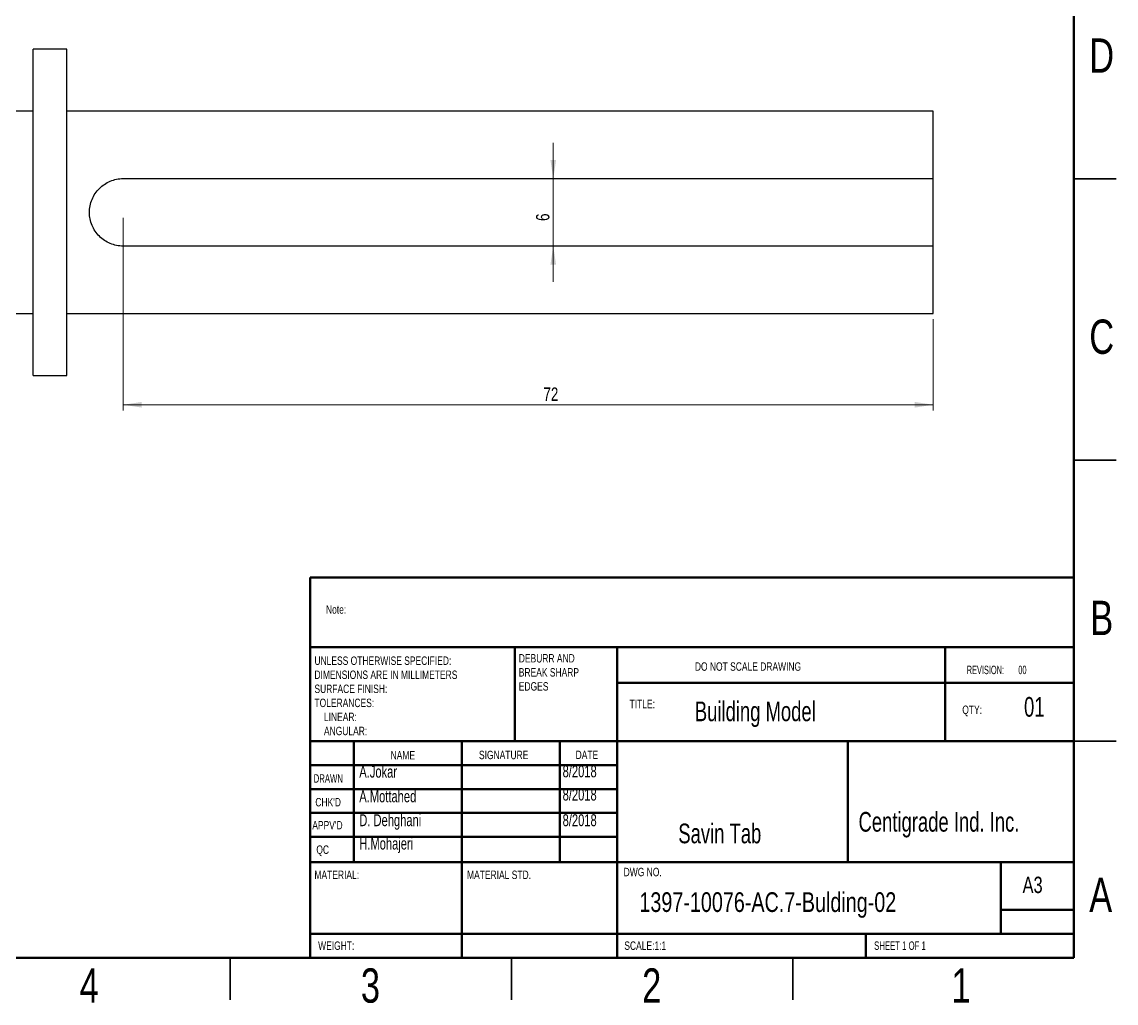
# Model space of a CAD drawing. Header units: millimetres. Extents: x 2 to 418, y 2 to 295.
# Drawn here: x 223 to 417.5, y 1.9 to 176.4 of the extents above; entities that cross this region are included whole.
import ezdxf

# ---------------------------------------------------------------- set-up
doc = ezdxf.new("R2010")
doc.units = ezdxf.units.MM
doc.styles.add('SLDTEXTSTYLE0', font='TXT', dxfattribs={"width": 0.75})
doc.styles.add('SLDTEXTSTYLE1', font='TXT', dxfattribs={"width": 0.686449})
doc.styles.add('SLDTEXTSTYLE2', font='TXT', dxfattribs={"width": 0.652778})
doc.styles.add('SLDTEXTSTYLE3', font='TXT', dxfattribs={"width": 0.6875})
doc.styles.add('SLDTEXTSTYLE4', font='TXT', dxfattribs={"width": 0.7})
doc.dimstyles.new('SLDDIMSTYLE2', dxfattribs={"dimtxt": 2.38125, "dimasz": 3.302, "dimexe": 0, "dimexo": 0.0625, "dimgap": 0.595312, "dimtad": 1, "dimdec": 0, "dimlfac": 0.5, "dimrnd": 1e-09, "dimzin": 12, "dimdsep": 46, "dimtxsty": 'SLDTEXTSTYLE0', "dimsah": 1, "dimcen": 0.09, "dimadec": 0, "dimazin": 3, "dimtfac": 1, "dimtdec": 0, "dimtmove": 0, "dimatfit": 0, "dimfxl": 0, "dimfrac": 2, "dimtolj": 1, "dimtzin": 12, "dimarcsym": 0})
doc.dimstyles.new('SLDDIMSTYLE3', dxfattribs={"dimtxt": 2.38125, "dimasz": 3.302, "dimexe": 0, "dimexo": 0.0625, "dimgap": 0.595312, "dimtad": 1, "dimdec": 0, "dimlfac": 0.5, "dimrnd": 1e-09, "dimzin": 12, "dimdsep": 46, "dimtxsty": 'SLDTEXTSTYLE0', "dimsah": 1, "dimcen": 0.09, "dimadec": 0, "dimazin": 3, "dimtfac": 1, "dimtdec": 0, "dimtofl": 0, "dimtmove": 0, "dimatfit": 3, "dimfxl": 0, "dimfrac": 2, "dimtolj": 1, "dimtzin": 12, "dimarcsym": 0})

# ---------------------------------------------------------------- blocks, each defined once
blk = doc.blocks.new('SW_NOTE_0')
at = {"color": 0, "linetype": 'Continuous', "lineweight": 0, "char_height": 1.5, "attachment_point": 1, "style": 'SLDTEXTSTYLE0'}
for s, insert in [('UNLESS OTHERWISE SPECIFIED:', (0, 1.93)), ('DIMENSIONS ARE IN MILLIMETERS', (0, -0.57)), ('SURFACE FINISH:', (0, -3.07)), ('TOLERANCES:', (0, -5.57)), ('LINEAR:', (1.69, -8.07)), ('ANGULAR:', (1.69, -10.57))]:
    blk.add_mtext(s, dxfattribs=dict(at, insert=insert))
blk = doc.blocks.new('SW_NOTE_1')
at = {"color": 0, "linetype": 'Continuous', "lineweight": 0, "char_height": 1.5, "attachment_point": 1, "style": 'SLDTEXTSTYLE0'}
for s, insert in [('DEBURR AND', (0, 1.93)), ('BREAK SHARP', (0, -0.57)), ('EDGES', (0, -3.07))]:
    blk.add_mtext(s, dxfattribs=dict(at, insert=insert))
blk = doc.blocks.new('_D_5')
at = {"color": 7, "linetype": 'Continuous', "lineweight": 18}
for p, q in [((317.44, 148.54), (317.44, 154.89)), ((317.44, 136.54), (317.44, 148.54)), ((317.44, 136.54), (317.44, 130.19))]:
    blk.add_line(p, q, dxfattribs=at)
for points in [[(317.44, 148.54), (317.94, 151.84), (316.93, 151.84)], [(317.44, 136.54), (316.93, 133.24), (317.94, 133.24)]]:
    blk.add_solid(points, dxfattribs=at)
at = {"color": 7, "linetype": 'Continuous', "lineweight": 18, "insert": (314.37, 141.01), "char_height": 2.38, "attachment_point": 1, "rotation": 90, "style": 'SLDTEXTSTYLE0'}
blk.add_mtext('6', dxfattribs=at)
blk = doc.blocks.new('_D_6')
at = {"color": 7, "linetype": 'Continuous', "lineweight": 18}
for p, q in [((240.98, 141.54), (240.98, 107.33)), ((384.98, 123.54), (384.98, 107.33)), ((384.98, 108.33), (240.98, 108.33))]:
    blk.add_line(p, q, dxfattribs=at)
for points in [[(240.98, 108.33), (244.29, 107.82), (244.29, 108.83)], [(384.98, 108.33), (381.68, 108.83), (381.68, 107.82)]]:
    blk.add_solid(points, dxfattribs=at)
at = {"color": 7, "linetype": 'Continuous', "lineweight": 18, "insert": (315.68, 111.4), "char_height": 2.381, "attachment_point": 1, "style": 'SLDTEXTSTYLE0'}
blk.add_mtext('72', dxfattribs=at)

msp = doc.modelspace()

# ---------------------------------------------------------------- linework, layer by layer
at = {"color": 7, "linetype": 'Continuous', "lineweight": 70}
for p, q in [((410, 287), (410, 10)), ((410, 10), (10, 10))]:
    msp.add_line(p, q, dxfattribs=at)
at = {"color": 7, "linetype": 'Continuous', "lineweight": 25}
for p, q in [((230.98, 171.54), (224.98, 171.54)), ((224.98, 113.54), (224.98, 171.54)), ((230.98, 113.54), (230.98, 171.54)), ((224.98, 160.54), (130.98, 160.54)), ((384.98, 160.54), (230.98, 160.54)), ((384.98, 148.54), (384.98, 160.54)), ((240.98, 148.54), (384.98, 148.54)), ((384.98, 136.54), (384.98, 148.54)), ((384.98, 136.54), (240.98, 136.54)), ((384.98, 124.54), (384.98, 136.54)), ((130.98, 124.54), (224.98, 124.54)), ((230.98, 124.54), (384.98, 124.54)), ((224.98, 113.54), (230.98, 113.54))]:
    msp.add_line(p, q, dxfattribs=at)
at = {"color": 7, "linetype": 'Continuous', "lineweight": 35}
for p, q in [((417.5, 148.5), (410, 148.5)), ((410, 148.5), (417.5, 148.5)), ((410, 98.5), (417.5, 98.5)), ((410, 48.5), (417.5, 48.5)), ((260, 10), (260, 2.5)), ((310, 10), (310, 2.5)), ((360, 10), (360, 2.5))]:
    msp.add_line(p, q, dxfattribs=at)
at = {"color": 7, "linetype": 'Continuous', "lineweight": 50}
for p, q in [((274.2, 77.6), (410, 77.6)), ((274.2, 77.6), (274.2, 65.25)), ((274.2, 65.25), (410, 65.25)), ((274.2, 65.25), (274.2, 10.25)), ((310.6, 65.25), (310.6, 48.5)), ((328.8, 65.25), (328.8, 10)), ((387.09, 48.5), (387.09, 65.25)), ((410, 58.88), (328.8, 58.88)), ((410, 48.5), (274.2, 48.5)), ((282, 48.5), (282, 27)), ((301.19, 48.5), (301.19, 10.25)), ((318.6, 48.5), (318.6, 27)), ((328.8, 10.25), (328.8, 48.5)), ((369.79, 27), (369.79, 48.5)), ((328.8, 44.25), (274.2, 44.25)), ((328.8, 40), (274.2, 40)), ((328.8, 35.75), (274.2, 35.75)), ((328.8, 31.5), (274.2, 31.5)), ((284.6, 27), (274.2, 27)), ((284.6, 27), (410, 27)), ((397, 14.25), (397, 27)), ((410, 18.5), (397, 18.5)), ((274.2, 14.25), (410, 14.25)), ((373, 10), (373, 14.25))]:
    msp.add_line(p, q, dxfattribs=at)
at = {"color": 7, "linetype": 'Continuous', "lineweight": 25}
msp.add_open_spline([(240.98, 136.54), (240.58, 136.54), (240.19, 136.58), (239.42, 136.73), (239.04, 136.85), (238.31, 137.15), (237.97, 137.34), (237.32, 137.77), (237.02, 138.02), (236.19, 138.85), (235.75, 139.51), (235.3, 140.59), (235.18, 140.97), (235.02, 141.75), (234.98, 142.14), (234.98, 142.93), (235.02, 143.33), (235.18, 144.1), (235.29, 144.48), (235.59, 145.21), (235.78, 145.55), (236.21, 146.2), (236.46, 146.5), (237.02, 147.06), (237.32, 147.3), (237.96, 147.74), (238.31, 147.93), (239.04, 148.23), (239.41, 148.34), (240.19, 148.5), (240.58, 148.54), (240.98, 148.54)], degree=3, knots=[0, 0, 0, 0, 0.0625, 0.0625, 0.125, 0.125, 0.1875, 0.1875, 0.25, 0.25, 0.375, 0.375, 0.4375, 0.4375, 0.5, 0.5, 0.5625, 0.5625, 0.625, 0.625, 0.6875, 0.6875, 0.75, 0.75, 0.8125, 0.8125, 0.875, 0.875, 0.9375, 0.9375, 1, 1, 1, 1], dxfattribs=at)

# ---------------------------------------------------------------- block references
at = {"color": 7, "linetype": 'Continuous', "lineweight": 0}
for name, p in [('SW_NOTE_0', (274.98, 61.64)), ('SW_NOTE_1', (311.31, 62.07))]:
    msp.add_blockref(name, p, dxfattribs=at)

# ---------------------------------------------------------------- texts
for s, insert, char_height, attachment_point, style in [('D', (414.93, 173.48), 6.1, 2, 'SLDTEXTSTYLE0'), ('C', (414.94, 123.48), 6.1, 2, 'SLDTEXTSTYLE0'), ('Note:', (277.03, 72.67), 1.5, 1, 'SLDTEXTSTYLE0'), ('B', (414.95, 73.48), 6.1, 2, 'SLDTEXTSTYLE0'), ('DO NOT SCALE DRAWING', (342.61, 62.53), 1.5, 1, 'SLDTEXTSTYLE0'), ('REVISION:       00', (390.95, 61.93), 1.5, 1, 'SLDTEXTSTYLE2'), ('01', (401.13, 56.36), 3.5, 1, 'SLDTEXTSTYLE4'), ('TITLE:', (331.01, 55.87), 1.5, 1, 'SLDTEXTSTYLE0'), ('Building Model', (342.61, 55.56), 3.5, 1, 'SLDTEXTSTYLE4'), ('QTY:', (390.15, 54.84), 1.5, 1, 'SLDTEXTSTYLE0'), ('NAME', (288.52, 46.75), 1.5, 1, 'SLDTEXTSTYLE0'), ('SIGNATURE', (304.23, 46.81), 1.5, 1, 'SLDTEXTSTYLE0'), ('DATE', (321.41, 46.83), 1.5, 1, 'SLDTEXTSTYLE0'), ('A.Jokar', (282.95, 44.14), 2.117, 1, 'SLDTEXTSTYLE4'), ('8/2018', (319.1, 44.2), 2.117, 1, 'SLDTEXTSTYLE4'), ('DRAWN', (274.84, 42.63), 1.5, 1, 'SLDTEXTSTYLE1'), ('A.Mottahed', (282.95, 39.76), 2.117, 1, 'SLDTEXTSTYLE4'), ('8/2018', (319.1, 40.07), 2.117, 1, 'SLDTEXTSTYLE4'), ("CHK'D", (275.14, 38.41), 1.5, 1, 'SLDTEXTSTYLE0'), ('D. Dehghani', (282.95, 35.51), 2.1167, 1, 'SLDTEXTSTYLE4'), ('8/2018', (319.1, 35.51), 2.117, 1, 'SLDTEXTSTYLE4'), ('Centigrade Ind. Inc.', (371.71, 35.92), 3.5, 1, 'SLDTEXTSTYLE4'), ("APPV'D", (274.6, 34.32), 1.5, 1, 'SLDTEXTSTYLE0'), ('Savin Tab', (339.67, 33.85), 3.5, 1, 'SLDTEXTSTYLE4'), ('H.Mohajeri', (282.95, 31.36), 2.117, 1, 'SLDTEXTSTYLE4'), ('QC', (275.32, 29.97), 1.5, 1, 'SLDTEXTSTYLE0'), ('MATERIAL:', (274.98, 25.5), 1.5, 1, 'SLDTEXTSTYLE0'), ('MATERIAL STD.', (302.11, 25.5), 1.5, 1, 'SLDTEXTSTYLE0'), ('DWG NO.', (329.95, 25.99), 1.5, 1, 'SLDTEXTSTYLE0'), ('A3', (400.87, 24.41), 2.91, 1, 'SLDTEXTSTYLE0'), ('A', (414.76, 24.23), 6.1, 2, 'SLDTEXTSTYLE0'), ('1397-10076-AC.7-Bulding-02', (332.75, 21.64), 3.5, 1, 'SLDTEXTSTYLE0'), ('WEIGHT:', (275.64, 12.9), 1.499, 1, 'SLDTEXTSTYLE0'), ('SCALE:1:1', (330.07, 12.9), 1.5, 1, 'SLDTEXTSTYLE0'), ('SHEET 1 OF 1', (374.48, 12.9), 1.5, 1, 'SLDTEXTSTYLE3'), ('4', (234.94, 8.11), 6.1, 2, 'SLDTEXTSTYLE0'), ('3', (284.94, 8.11), 6.1, 2, 'SLDTEXTSTYLE0'), ('2', (334.94, 8.11), 6.1, 2, 'SLDTEXTSTYLE0'), ('1', (389.94, 8.11), 6.1, 2, 'SLDTEXTSTYLE0')]:
    msp.add_mtext(s, dxfattribs=dict(at, insert=insert, char_height=char_height, attachment_point=attachment_point, style=style))

# ---------------------------------------------------------------- dimensions: what is measured, and where the dimension line sits
at = {"color": 7, "linetype": 'Continuous', "lineweight": 18}
dim = msp.add_linear_dim(base=(317.44, 148.54), p1=(384.98, 136.54), p2=(384.98, 148.54), angle=90, dimstyle='SLDDIMSTYLE2', dxfattribs=at)
dim.commit()
dim.dimension.update_dxf_attribs({"geometry": '_D_5', "text_midpoint": (317.44, 141.89), "dimtype": 160})
dim = msp.add_linear_dim(base=(240.98, 108.33), p1=(384.98, 124.54), p2=(240.98, 142.54), dimstyle='SLDDIMSTYLE3', dxfattribs=at)
dim.commit()
dim.dimension.update_dxf_attribs({"geometry": '_D_6', "text_midpoint": (317.44, 108.33), "dimtype": 160})

doc.saveas('drawing.dxf')
